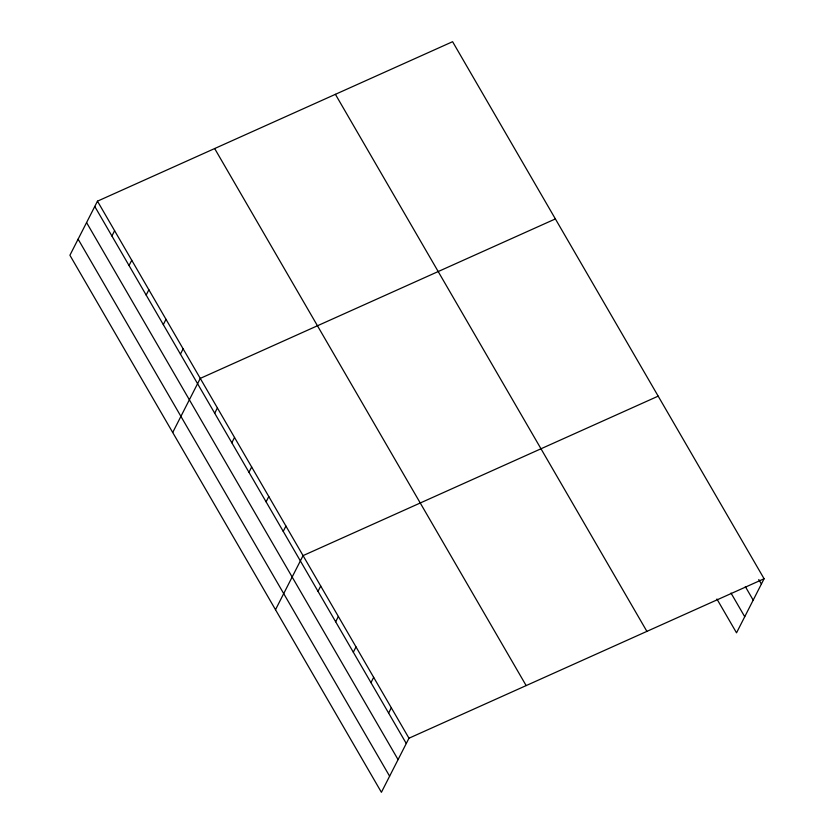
<?xml version="1.0" encoding="UTF-8"?>
<svg xmlns="http://www.w3.org/2000/svg" width="834" height="834" viewBox="0 0 834 834"><rect width="100%" height="100%" fill="white"/><g stroke="black" fill="none" stroke-linecap="round" stroke-linejoin="round"><path stroke-width="1.25" d="M97.474 201.171L69.91 255.256L381.409 792.3L408.973 738.215L764.09 578.744L452.591 41.7L97.474 201.171L408.973 738.215M111.912 236.001L114.602 230.705M129.041 265.535L131.741 260.25M146.169 295.069L148.869 289.784M163.308 324.614L165.997 319.318M180.436 354.148L183.136 348.862M172.711 432.481L200.264 378.396L555.381 218.925M214.703 413.226L217.393 407.93M231.831 442.76L234.531 437.475M248.97 472.294L251.66 467.009M266.098 501.839L268.798 496.543M283.226 531.373L285.926 526.087M275.501 609.706L303.055 555.621L658.182 396.15M318.015 591.348L320.715 586.052M335.664 621.778L338.364 616.482M353.314 652.209L356.014 646.923M370.974 682.639L373.663 677.354M388.623 713.07L391.313 707.785M764.09 578.744L736.526 632.829L716.917 599.01M758.773 579.526L761.39 584.029M745.346 586.604L753.185 600.136M731.001 593.057L744.731 616.722M335.404 94.325L646.892 631.369M214.661 148.546L526.16 685.59M94.774 206.457L406.273 743.501M86.569 222.563L398.068 759.607M78.115 239.149L389.614 776.193"/></g></svg>
